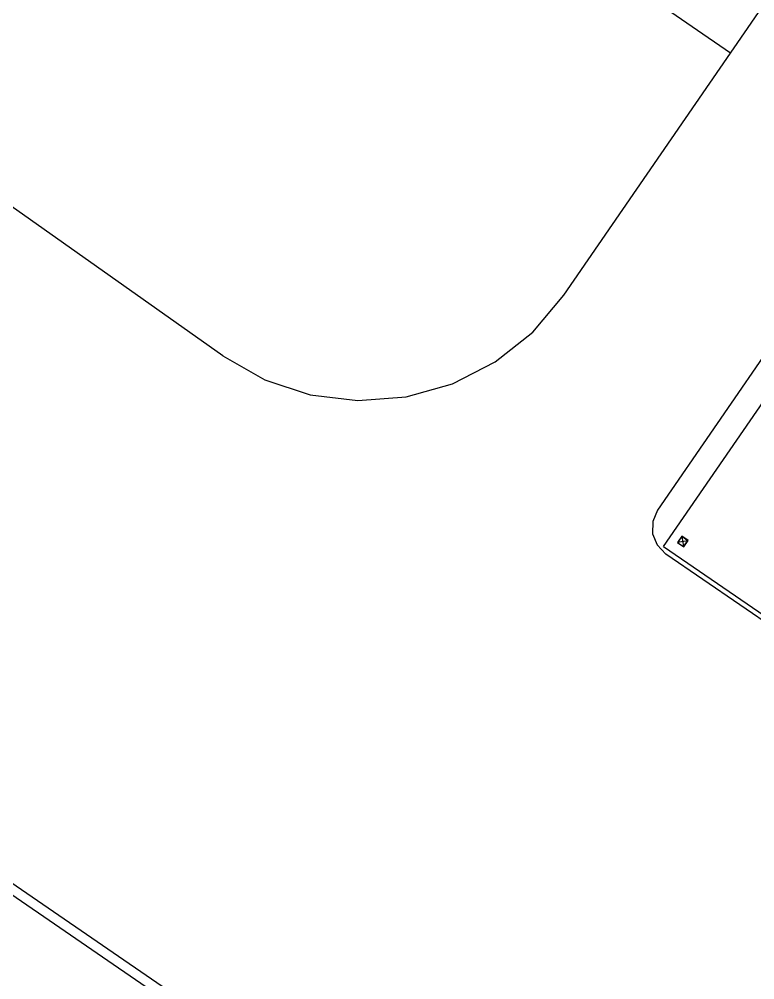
# Model space of a CAD drawing. Header units: metres. Extents: x 2 to 323, y -2 to 254.
# Drawn here: x 77.23 to 88.87, y 182.75 to 197.96 of the extents above; entities that cross this region are included whole.
import ezdxf

# ---------------------------------------------------------------- set-up
doc = ezdxf.new("R2010")
doc.units = ezdxf.units.M
for name, color, linetype in [('0-PROYECCIONES', 7, 'Continuous'), ('0-VISTA-005', 7, 'Continuous'), ('0-VISTA-010', 7, 'Continuous')]:
    doc.layers.add(name, color=color, linetype=linetype)

msp = doc.modelspace()

# ---------------------------------------------------------------- linework, layer by layer
at = {"layer": '0-PROYECCIONES'}
for q in [(92.892, 197.559), (92.892, 197.559), (89.891, 187.918), (89.891, 187.918)]:
    msp.add_line((87.428, 189.611), q, dxfattribs=at)
at = {"layer": '0-VISTA-005'}
for p, q in [((80.451, 192.632), (39.589, 221.519)), ((85.851, 193.592), (89.962, 199.573)), ((89.487, 193.322), (87.334, 190.189)), ((89.487, 193.322), (87.334, 190.189)), ((89.487, 193.322), (87.334, 190.189)), ((87.811, 189.705), (87.651, 189.676)), ((87.811, 189.705), (87.651, 189.676)), ((87.811, 189.705), (87.651, 189.676)), ((87.717, 189.771), (87.746, 189.611)), ((87.717, 189.771), (87.746, 189.611)), ((87.717, 189.771), (87.746, 189.611)), ((92.501, 186.03), (87.463, 189.494)), ((92.501, 186.03), (87.463, 189.494)), ((92.501, 186.03), (87.463, 189.494))]:
    msp.add_line(p, q, dxfattribs=at)
for points in [[(5.941, 247.434), (6.192, 254.003), (88.489, 197.43)], [(85.547, 172.182), (87.874, 175.546), (87.677, 175.764), (84.878, 171.693), (82.458, 173.357), (85.181, 177.318), (82.226, 180.582), (63.179, 193.675)], [(85.547, 172.182), (87.874, 175.546), (87.677, 175.764), (84.878, 171.693), (82.458, 173.357), (85.181, 177.318), (82.226, 180.582), (63.179, 193.675)], [(85.547, 172.182), (87.874, 175.546), (87.677, 175.764), (84.878, 171.693), (82.458, 173.357), (85.181, 177.318), (82.226, 180.582), (63.179, 193.675)], [(80.453, 192.631), (81.118, 192.253), (81.838, 192.016), (82.59, 191.924), (83.353, 191.983), (84.089, 192.191), (84.763, 192.537), (85.357, 193.008), (85.851, 193.592)], [(87.334, 190.189), (87.256, 190.007), (87.254, 189.815), (87.325, 189.637), (87.463, 189.494)], [(87.334, 190.189), (87.256, 190.007), (87.254, 189.815), (87.325, 189.637), (87.463, 189.494)], [(87.334, 190.189), (87.256, 190.007), (87.254, 189.815), (87.325, 189.637), (87.463, 189.494)]]:
    msp.add_lwpolyline(points, dxfattribs=at)
at = {"layer": '0-VISTA-010'}
msp.add_lwpolyline([(85.371, 177.33), (82.325, 180.695), (63.264, 193.799), (62.617, 194.175), (61.934, 194.448), (61.225, 194.615), (60.502, 194.678), (59.778, 194.636), (59.065, 194.488), (58.373, 194.235), (57.717, 193.877), (57.12, 193.425), (56.606, 192.899), (56.179, 192.308), (55.843, 191.666), (55.604, 190.981), (55.466, 190.266), (55.433, 189.53), (55.512, 188.786), (61.39, 156.368)], dxfattribs=at)
msp.add_lwpolyline([(85.371, 177.33), (82.325, 180.695), (63.264, 193.799), (62.617, 194.175), (61.934, 194.448), (61.225, 194.615), (60.502, 194.678), (59.778, 194.636), (59.065, 194.488), (58.373, 194.235), (57.717, 193.877), (57.12, 193.425), (56.606, 192.899), (56.179, 192.308), (55.843, 191.666), (55.604, 190.981), (55.466, 190.266), (55.433, 189.53), (55.512, 188.786), (61.39, 156.368)], dxfattribs=at)
msp.add_lwpolyline([(85.371, 177.33), (82.325, 180.695), (63.264, 193.799), (62.617, 194.175), (61.934, 194.448), (61.225, 194.615), (60.502, 194.678), (59.778, 194.636), (59.065, 194.488), (58.373, 194.235), (57.717, 193.877), (57.12, 193.425), (56.606, 192.899), (56.179, 192.308), (55.843, 191.666), (55.604, 190.981), (55.466, 190.266), (55.433, 189.53), (55.512, 188.786), (61.39, 156.368)], dxfattribs=at)
for points in [[(87.716, 189.774), (87.648, 189.675), (87.747, 189.607), (87.815, 189.706), (87.716, 189.774)], [(87.716, 189.774), (87.648, 189.675), (87.747, 189.607), (87.815, 189.706), (87.716, 189.774)], [(87.716, 189.774), (87.648, 189.675), (87.747, 189.607), (87.815, 189.706), (87.716, 189.774)], [(87.717, 189.771), (87.651, 189.676), (87.746, 189.611), (87.811, 189.705), (87.717, 189.771)], [(87.717, 189.771), (87.651, 189.676), (87.746, 189.611), (87.811, 189.705), (87.717, 189.771)], [(87.717, 189.771), (87.651, 189.676), (87.746, 189.611), (87.811, 189.705), (87.717, 189.771)]]:
    msp.add_lwpolyline(points, close=True, dxfattribs=at)

doc.saveas('drawing.dxf')
